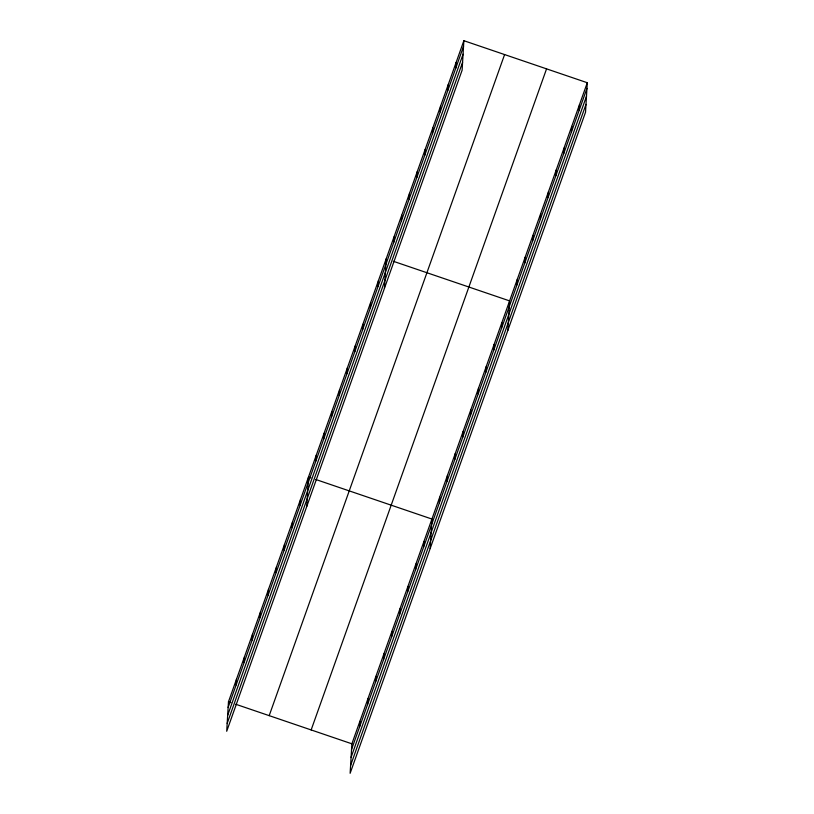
<?xml version="1.0" encoding="UTF-8"?>
<svg xmlns="http://www.w3.org/2000/svg" width="814" height="814" viewBox="0 0 814 814"><rect width="100%" height="100%" fill="white"/><g stroke="black" fill="none" stroke-linecap="round" stroke-linejoin="round"><path stroke-width="1.22" d="M463.868 40.7L228.469 701.77L226.709 731.267L462.118 70.187L463.868 40.7L587.291 82.733L585.531 112.23L350.132 773.3L351.882 743.813L587.291 82.733M236.131 684.981L236.467 679.293M244.139 662.504L244.475 656.817M252.137 640.028L252.472 634.34M260.144 617.551L260.48 611.863M268.142 595.075L268.488 589.387M276.149 572.598L276.485 566.92M284.157 550.122L284.493 544.444M292.155 527.645L292.491 521.967M300.163 505.168L300.498 499.491M306.746 506.501L308.506 477.014L310.897 477.828M315.934 460.877L316.27 455.189M323.697 439.061L324.033 433.374M331.471 417.246L331.807 411.558M339.235 395.431L339.57 389.743M347.008 373.616L347.344 367.928M354.772 351.801L355.108 346.113M362.545 329.985L362.881 324.298M370.309 308.17L370.645 302.482M378.083 286.355L378.418 280.667M384.432 288.339L386.182 258.852M359.554 727.014L359.89 721.336M393.62 242.714L393.956 237.037M367.552 704.537L367.897 698.86M401.383 220.899L401.719 215.222M375.559 682.061L375.895 676.383M409.147 199.084L409.493 193.406M383.567 659.584L383.903 653.907M416.921 177.269L417.256 171.591M391.565 637.108L391.9 631.43M424.684 155.454L425.03 149.776M399.572 614.631L399.908 608.953M432.458 133.638L432.794 127.961M407.57 592.154L407.916 586.477M440.221 111.823L440.557 106.146M415.578 569.678L415.913 564M447.995 90.008L448.331 84.33M423.585 547.201L423.921 541.524M455.759 68.193L456.094 62.515M430.168 548.534L431.919 519.047L315.69 479.456M439.357 502.91L439.692 497.232M447.12 481.094L447.456 475.417M454.894 459.279L455.23 453.602M462.657 437.464L462.993 431.786M470.421 415.649L470.767 409.971M478.194 393.834L478.53 388.156M485.958 372.018L486.304 366.341M493.732 350.203L494.067 344.526M501.495 328.388L501.841 322.71M507.855 330.382L509.605 300.895L393.376 261.304M517.032 284.758L517.368 279.08M524.806 262.942L525.142 257.265M532.57 241.127L532.905 235.45M540.343 219.312L540.679 213.624M548.107 197.497L548.443 191.809M555.881 175.682L556.216 169.994M563.644 153.866L563.98 148.179M571.418 132.051L571.754 126.363M579.181 110.236L579.517 104.548M228.124 707.458L463.532 46.378M227.666 715.313L463.064 54.233M227.177 723.402L462.586 62.332M269.19 715.648L504.599 54.569M311.152 729.934L546.56 68.864M351.546 749.491L586.945 88.421M351.078 757.346L586.487 96.276M350.6 765.445L585.999 104.365M228.469 701.77L230.861 702.594M235.653 704.222L351.882 743.813"/></g></svg>
